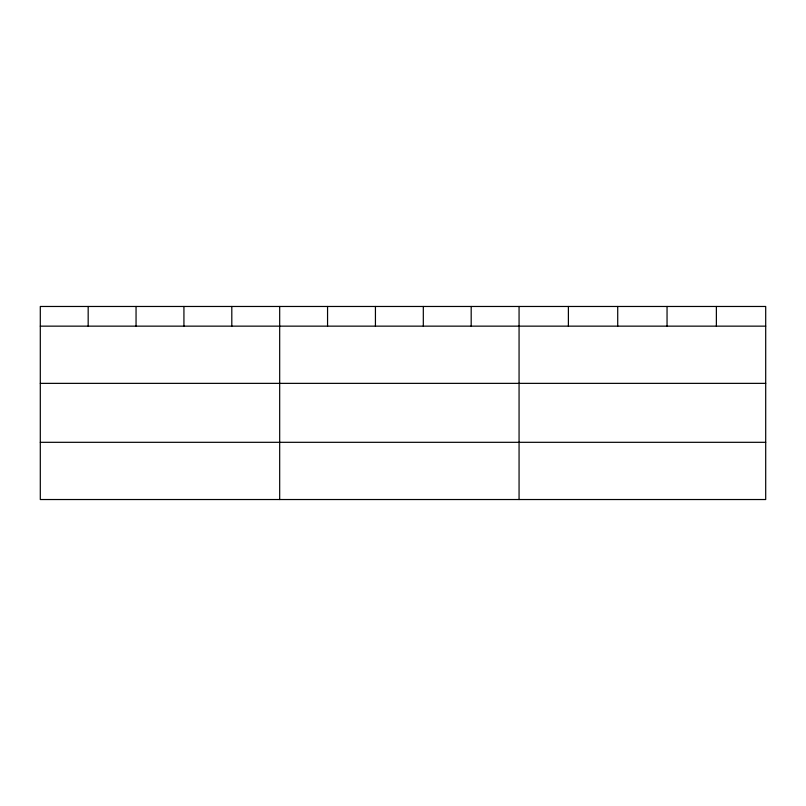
<?xml version="1.0" encoding="UTF-8"?>
<svg xmlns="http://www.w3.org/2000/svg" width="806" height="806" viewBox="0 0 806 806"><rect width="100%" height="100%" fill="white"/><g stroke="black" fill="none" stroke-linecap="round" stroke-linejoin="round"><path stroke-width="1.21" d="M765.7 383.364L765.7 306.471L40.3 306.471L40.3 499.529L765.7 499.529L765.7 383.364L40.3 383.364M40.3 326.148L765.7 326.148M40.3 442.313L765.7 442.313M716.373 306.471L716.373 326.148M667.046 306.471L667.046 326.148M617.718 306.471L617.718 326.148M568.391 306.471L568.391 326.148M519.064 306.471L519.064 499.529M471.188 306.471L471.188 326.148M423.311 306.471L423.311 326.148M375.435 306.471L375.435 326.148M327.558 306.471L327.558 326.148M279.682 306.471L279.682 499.529M231.806 306.471L231.806 326.148M183.929 306.471L183.929 326.148M136.053 306.471L136.053 326.148M88.176 306.471L88.176 326.148"/></g></svg>
